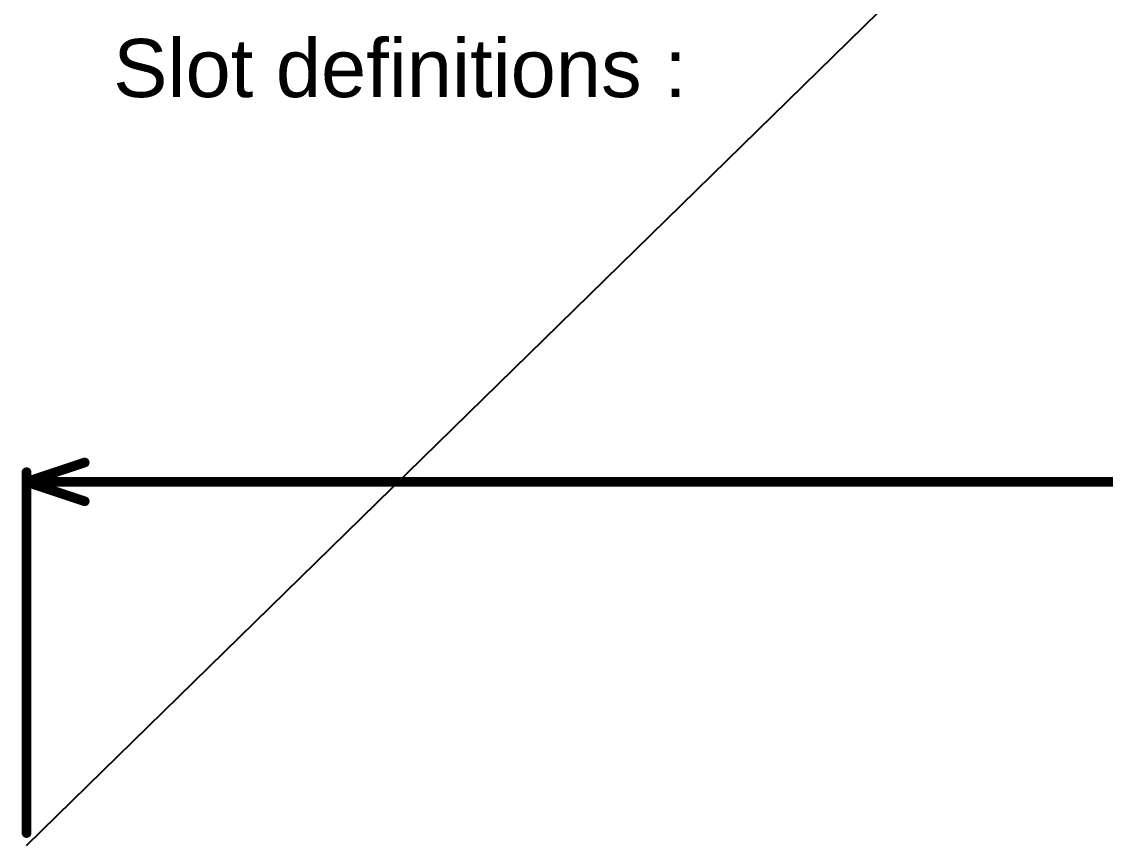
# Model space of a CAD drawing. Header units: inches. Extents: x -11 to 5428, y 0 to 5423.
# Drawn here: x -0.13 to 28.27, y 110.19 to 131.64 of the extents above; entities that cross this region are included whole.
import ezdxf

# ---------------------------------------------------------------- set-up
doc = ezdxf.new("R2010")
doc.units = ezdxf.units.IN
for name, color, linetype in [('Bottom Solder', 6, 'Continuous'), ('Dimension', 6, 'Continuous'), ('Drill Drawing', 1, 'Continuous'), ('Top Solder', 216, 'Continuous')]:
    doc.layers.add(name, color=color, linetype=linetype)
doc.styles.add('Arial', font='', dxfattribs={"height": 0.2})
doc.styles.get('Arial').set_extended_font_data('Arial')

msp = doc.modelspace()

# ---------------------------------------------------------------- linework, layer by layer
at = {"layer": 'Bottom Solder'}
msp.add_line((0.001, 110.056), (5427.557, 5423.366), dxfattribs=at)
at = {"layer": 'Dimension'}
for points in [[(0, 119.583, 0.254, 0.254, 0), (1.524, 120.091, 0.254, 0.254, 0)], [(0, 110.381, 0.254, 0.254, 0), (0, 119.837, 0.254, 0.254, 0)], [(0, 119.583, 0.254, 0.254, 0), (1.524, 119.075, 0.254, 0.254, 0)], [(0, 119.583, 0.254, 0.254, 0), (146.195, 119.583, 0.254, 0.254, 0)]]:
    msp.add_lwpolyline(points, format="xyseb", dxfattribs=at)
for points in [[(1.461, 120.091, 0.127, 0.127, 1), (1.588, 120.091, 0.127, 0.127, 1)], [(-0.063, 119.837, 0.127, 0.127, 1), (0.064, 119.837, 0.127, 0.127, 1)], [(-0.063, 119.583, 0.127, 0.127, 1), (0.064, 119.583, 0.127, 0.127, 1)], [(-0.063, 119.583, 0.127, 0.127, 1), (0.064, 119.583, 0.127, 0.127, 1)], [(-0.063, 119.583, 0.127, 0.127, 1), (0.064, 119.583, 0.127, 0.127, 1)], [(1.461, 119.075, 0.127, 0.127, 1), (1.588, 119.075, 0.127, 0.127, 1)], [(-0.063, 110.381, 0.127, 0.127, 1), (0.064, 110.381, 0.127, 0.127, 1)]]:
    msp.add_lwpolyline(points, format="xyseb", close=True, dxfattribs=at)
at = {"layer": 'Top Solder'}
msp.add_line((0.001, 110.056), (5427.557, 5423.366), dxfattribs=at)

# ---------------------------------------------------------------- texts
at = {"layer": 'Drill Drawing', "style": 'Arial'}
msp.add_text('Slot definitions :', height=1.524, dxfattribs=at).set_placement((2.273, 129.666))

doc.saveas('drawing.dxf')
